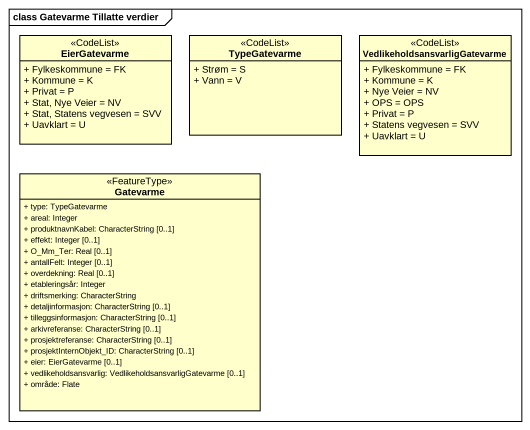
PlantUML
@startuml
mainframe class Gatevarme Tillatte verdier
hide circle
hide empty members
skinparam classAttributeIconSize 0
class EierGatevarme <<CodeList>> {
  + Fylkeskommune = FK
  + Kommune = K
  + Privat = P
  + Stat, Nye Veier = NV
  + Stat, Statens vegvesen = SVV
  + Uavklart = U
}
class TypeGatevarme <<CodeList>> {
  + Strøm = S
  + Vann = V
}
class "VedlikeholdsansvarligGatevarme" as VedlikeholdsansvarligGatevar <<CodeList>> {
  + Fylkeskommune = FK
  + Kommune = K
  + Nye Veier = NV
  + OPS = OPS
  + Privat = P
  + Statens vegvesen = SVV
  + Uavklart = U
}
class Gatevarme <<FeatureType>> {
  + type: TypeGatevarme
  + areal: Integer
  + produktnavnKabel: CharacterString [0..1]
  + effekt: Integer [0..1]
  + O_Mm_Ter: Real [0..1]
  + antallFelt: Integer [0..1]
  + overdekning: Real [0..1]
  + etableringsår: Integer
  + driftsmerking: CharacterString
  + detaljinformasjon: CharacterString [0..1]
  + tilleggsinformasjon: CharacterString [0..1]
  + arkivreferanse: CharacterString [0..1]
  + prosjektreferanse: CharacterString [0..1]
  + prosjektInternObjekt_ID: CharacterString [0..1]
  + eier: EierGatevarme [0..1]
  + vedlikeholdsansvarlig: VedlikeholdsansvarligGatevarme [0..1]
  + område: Flate
}
@enduml
